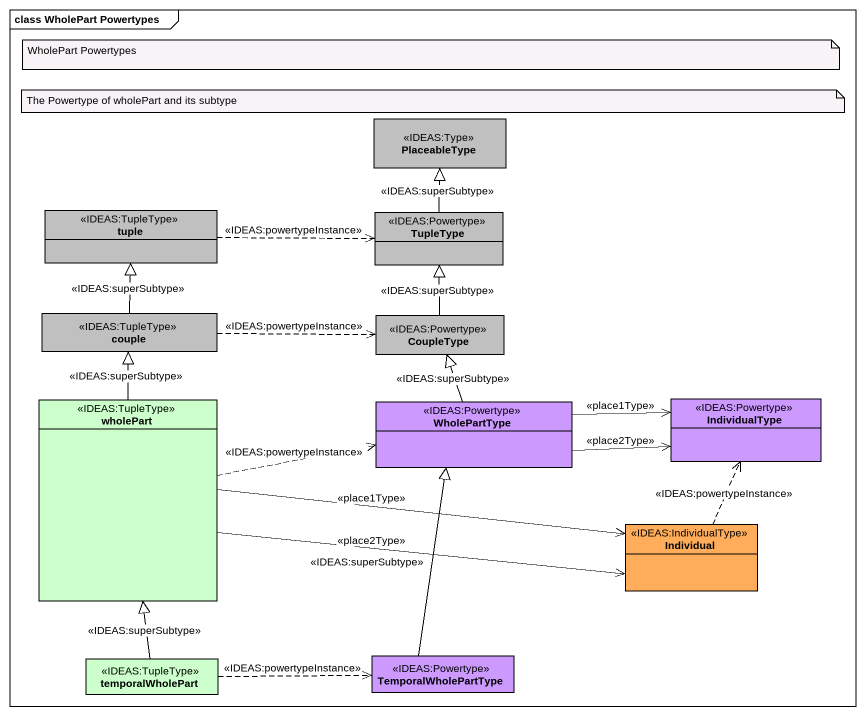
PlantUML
@startuml
mainframe class WholePart Powertypes
hide circle
hide empty members
class PlaceableType <<IDEAS:Type>> #C0C0C0
class tuple <<IDEAS:TupleType>> #C0C0C0
class TupleType <<IDEAS:Powertype>> #C0C0C0
class couple <<IDEAS:TupleType>> #C0C0C0
class CoupleType <<IDEAS:Powertype>> #C0C0C0
class wholePart <<IDEAS:TupleType>> #CCFFCC
class WholePartType <<IDEAS:Powertype>> #CC99FF
class IndividualType <<IDEAS:Powertype>> #CC99FF
class Individual <<IDEAS:IndividualType>> #FFAD5B
class temporalWholePart <<IDEAS:TupleType>> #CCFFCC
class TemporalWholePartType <<IDEAS:Powertype>> #CC99FF
tuple .right.> TupleType : <<IDEAS:powertypeInstance>>
TupleType -up-|> PlaceableType : <<IDEAS:superSubtype>>
couple -up-|> tuple : <<IDEAS:superSubtype>>
couple .right.> CoupleType : <<IDEAS:powertypeInstance>>
CoupleType -up-|> TupleType : <<IDEAS:superSubtype>>
wholePart -up-|> couple : <<IDEAS:superSubtype>>
wholePart .right.> WholePartType : <<IDEAS:powertypeInstance>>
wholePart -right-> Individual : <<place1Type>>
wholePart -right-> Individual : <<place2Type>>
WholePartType -up-|> CoupleType : <<IDEAS:superSubtype>>
WholePartType -right-> IndividualType : <<place2Type>>
WholePartType -right-> IndividualType : <<place1Type>>
Individual .up.> IndividualType : <<IDEAS:powertypeInstance>>
temporalWholePart -up-|> wholePart : <<IDEAS:superSubtype>>
temporalWholePart .right.> TemporalWholePartType : <<IDEAS:powertypeInstance>>
TemporalWholePartType -up-|> WholePartType : <<IDEAS:superSubtype>>
note as N1
  WholePart Powertypes
end note
note as N2
  The Powertype of wholePart and its subtype
end note
@enduml
